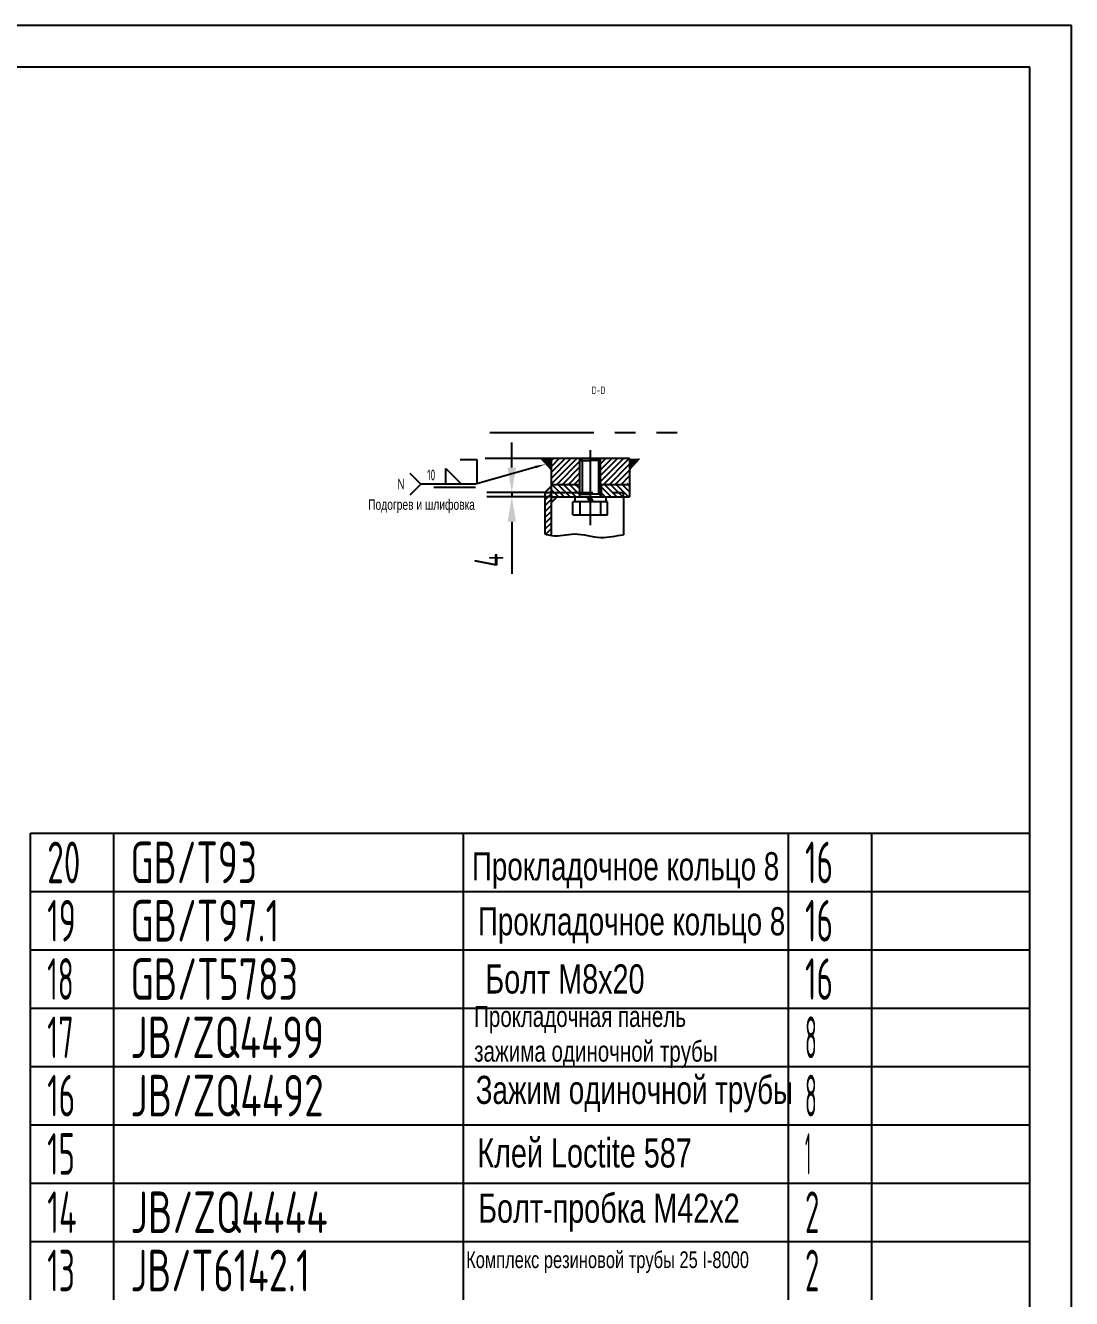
# Model space of a CAD drawing. Header units: millimetres. Extents: x 0 to 16800, y 0 to 11880.
# Drawn here: x 11775 to 16800, y 5766 to 11880 of the extents above; entities that cross this region are included whole.
import ezdxf
from ezdxf.enums import TextEntityAlignment as Align

# ---------------------------------------------------------------- set-up
doc = ezdxf.new("R2010")
doc.units = ezdxf.units.MM
doc.header["$LTSCALE"] = 400
for name, pattern in [('F', [0.75, 0.5, -0.25]), ('G', [2, 1.25, -0.25, 0.25, -0.25]), ('K', [2.5, 1.25, -0.25, 0.25, -0.25, 0.25, -0.25])]:
    doc.linetypes.add(name, pattern=pattern)
for name, color, linetype in [('01', 7, 'Continuous'), ('02', 1, 'Continuous'), ('02C', 3, 'Continuous'), ('04', 2, 'F'), ('05', 142, 'G'), ('07', 6, 'K'), ('08', 1, 'Continuous'), ('11', 3, 'Continuous'), ('13', 3, 'Continuous')]:
    doc.layers.add(name, color=color, linetype=linetype)
doc.styles.get("Standard").update_dxf_attribs({"font": 'isocp', "width": 0.707, "bigfont": 'intecad.shx'})
doc.dimstyles.new('INTE', dxfattribs={"dimscale": 40, "dimtxt": 3.5, "dimasz": 3, "dimexe": 3, "dimexo": 0, "dimgap": 1, "dimtad": 1, "dimdec": 0, "dimdsep": 46, "dimtxsty": 'Standard', "dimcen": 0, "dimclrd": 1, "dimclre": 1, "dimclrt": 3, "dimaunit": 1, "dimadec": 0, "dimazin": 0, "dimtfac": 1, "dimtdec": 0, "dimtmove": 0, "dimatfit": 0, "dimfxl": 1, "dimarcsym": 0})

# ---------------------------------------------------------------- blocks, each defined once
blk = doc.blocks.new('*D2')
at = {"layer": '08', "color": 1, "lineweight": -2}
for p, q in [((14111.5, 9756.9), (14111.5, 9876.9)), ((14270.2, 9636.9), (13991.5, 9636.9)), ((14300, 9616.4), (13991.5, 9616.4)), ((14111.5, 9636.9), (14111.5, 9616.4)), ((14111.5, 9496.4), (14111.5, 9246.9))]:
    blk.add_line(p, q, dxfattribs=at)
at = {"layer": '08', "color": 1}
for points in [[(14091.5, 9756.9), (14131.5, 9756.9), (14111.5, 9636.9)], [(14091.5, 9496.4), (14131.5, 9496.4), (14111.5, 9616.4)]]:
    blk.add_solid(points, dxfattribs=at)
at = {"layer": 'Defpoints', "color": 0}
for p in [(14111.5, 9616.4), (14270.2, 9636.9), (14300, 9616.4)]:
    blk.add_point(p, dxfattribs=at)
at = {"layer": '08', "color": 3, "insert": (14001.5, 9311.7), "char_height": 140, "attachment_point": 5, "rotation": 90}
blk.add_mtext('4', dxfattribs=at)
blk = doc.blocks.new('*U58', base_point=(10410.5, 3280.6))
at = {"layer": '01'}
blk.add_lwpolyline([(9929, 3259.6), (10004, 3184.6), (9929, 3184.6)], close=True, dxfattribs=at)
at = {"layer": '02'}
for points in [[(10360, 3266.3), (10071.5, 3184.6), (9809, 3184.6)], [(9755.9, 3237.6), (9809, 3184.6), (9755.9, 3131.6)]]:
    blk.add_lwpolyline(points, dxfattribs=at)
blk.add_lwpolyline([(10410.5, 3280.6, 0, 12, 0), (10360, 3266.3, 12, 12, 0)], format="xyseb", dxfattribs=at)
at = {"layer": '04'}
blk.add_line((10071.5, 3168.9), (9809, 3168.9), dxfattribs=at)
at = {"layer": '13', "width": 0.707}
blk.add_text('10', height=52.5, dxfattribs=at).set_placement((9839, 3201.9))
at = {"layer": '13', "width": 1.010989}
blk.add_text('N', height=52.5, dxfattribs=at).set_placement((9696.5, 3158.4), (9731, 3158.4), align=Align.FIT)
blk = doc.blocks.new('*U87')
at = {"layer": '01'}
for points in [[(415, 292), (25, 292)], [(415, 5), (415, 292)]]:
    blk.add_lwpolyline(points, dxfattribs=at)
at = {"layer": '02'}
for points in [[(420, 297), (0, 297)], [(420, 0), (420, 297)]]:
    blk.add_lwpolyline(points, dxfattribs=at)
blk = doc.blocks.new('*U102')
at = {"layer": '01'}
for p, q in [((0, -280), (0, 0)), ((4800, -280), (4800, 0))]:
    blk.add_line(p, q, dxfattribs=at)
at = {"layer": '02'}
for p, q in [((0, 0), (400, 0)), ((400, -280), (400, 0)), ((400, 0), (2080, 0)), ((2080, -280), (2080, 0)), ((2080, 0), (3640, 0)), ((3640, -280), (3640, 0)), ((3640, 0), (4040, 0)), ((4040, -280), (4040, 0)), ((4040, 0), (4800, 0))]:
    blk.add_line(p, q, dxfattribs=at)
blk = doc.blocks.new('*U103')
at = {"layer": '01'}
for p, q in [((0, -280), (0, 0)), ((4800, -280), (4800, 0))]:
    blk.add_line(p, q, dxfattribs=at)
at = {"layer": '02'}
for p, q in [((0, 0), (400, 0)), ((400, -280), (400, 0)), ((400, 0), (2080, 0)), ((2080, -280), (2080, 0)), ((2080, 0), (3640, 0)), ((3640, -280), (3640, 0)), ((3640, 0), (4040, 0)), ((4040, -280), (4040, 0)), ((4040, 0), (4800, 0))]:
    blk.add_line(p, q, dxfattribs=at)
blk = doc.blocks.new('*U104')
at = {"layer": '01'}
for p, q in [((0, -280), (0, 0)), ((4800, -280), (4800, 0))]:
    blk.add_line(p, q, dxfattribs=at)
at = {"layer": '02'}
for p, q in [((0, 0), (400, 0)), ((400, -280), (400, 0)), ((400, 0), (2080, 0)), ((2080, -280), (2080, 0)), ((2080, 0), (3640, 0)), ((3640, -280), (3640, 0)), ((3640, 0), (4040, 0)), ((4040, -280), (4040, 0)), ((4040, 0), (4800, 0))]:
    blk.add_line(p, q, dxfattribs=at)
blk = doc.blocks.new('*U105')
at = {"layer": '01'}
for p, q in [((0, -280), (0, 0)), ((4800, -280), (4800, 0))]:
    blk.add_line(p, q, dxfattribs=at)
at = {"layer": '02'}
for p, q in [((0, 0), (400, 0)), ((400, -280), (400, 0)), ((400, 0), (2080, 0)), ((2080, -280), (2080, 0)), ((2080, 0), (3640, 0)), ((3640, -280), (3640, 0)), ((3640, 0), (4040, 0)), ((4040, -280), (4040, 0)), ((4040, 0), (4800, 0))]:
    blk.add_line(p, q, dxfattribs=at)
blk = doc.blocks.new('*U106')
at = {"layer": '01'}
for p, q in [((0, -280), (0, 0)), ((4800, -280), (4800, 0))]:
    blk.add_line(p, q, dxfattribs=at)
at = {"layer": '02'}
for p, q in [((0, 0), (400, 0)), ((400, -280), (400, 0)), ((400, 0), (2080, 0)), ((2080, -280), (2080, 0)), ((2080, 0), (3640, 0)), ((3640, -280), (3640, 0)), ((3640, 0), (4040, 0)), ((4040, -280), (4040, 0)), ((4040, 0), (4800, 0))]:
    blk.add_line(p, q, dxfattribs=at)
blk = doc.blocks.new('*U107')
at = {"layer": '01'}
for p, q in [((0, -280), (0, 0)), ((4800, -280), (4800, 0))]:
    blk.add_line(p, q, dxfattribs=at)
at = {"layer": '02'}
for p, q in [((0, 0), (400, 0)), ((400, -280), (400, 0)), ((400, 0), (2080, 0)), ((2080, -280), (2080, 0)), ((2080, 0), (3640, 0)), ((3640, -280), (3640, 0)), ((3640, 0), (4040, 0)), ((4040, -280), (4040, 0)), ((4040, 0), (4800, 0))]:
    blk.add_line(p, q, dxfattribs=at)
blk = doc.blocks.new('*U108')
at = {"layer": '01'}
for p, q in [((0, -280), (0, 0)), ((4800, -280), (4800, 0))]:
    blk.add_line(p, q, dxfattribs=at)
at = {"layer": '02'}
for p, q in [((0, 0), (400, 0)), ((400, -280), (400, 0)), ((400, 0), (2080, 0)), ((2080, -280), (2080, 0)), ((2080, 0), (3640, 0)), ((3640, -280), (3640, 0)), ((3640, 0), (4040, 0)), ((4040, -280), (4040, 0)), ((4040, 0), (4800, 0))]:
    blk.add_line(p, q, dxfattribs=at)
blk = doc.blocks.new('*U109')
at = {"layer": '01'}
for p, q in [((0, -280), (0, 0)), ((0, 0), (400, 0)), ((400, 0), (2080, 0)), ((2080, 0), (3640, 0)), ((3640, 0), (4040, 0)), ((4040, 0), (4800, 0)), ((4800, -280), (4800, 0))]:
    blk.add_line(p, q, dxfattribs=at)
at = {"layer": '02'}
for p, q in [((400, -280), (400, 0)), ((2080, -280), (2080, 0)), ((3640, -280), (3640, 0)), ((4040, -280), (4040, 0))]:
    blk.add_line(p, q, dxfattribs=at)

msp = doc.modelspace()

# ---------------------------------------------------------------- hatches: boundary and pattern name
h = msp.add_hatch(color=256)
h.paths.add_polyline_path([(14300, 9666.7), (14270.2, 9636.9), (14300, 9636.9)])
h.paths.add_polyline_path([(14329.8, 9616.4), (14300, 9616.4), (14300, 9586.7)])
at = {"layer": '01'}
for points in [[(14251.9, 9799.9), (14300, 9746.7), (14300, 9799.9)], [(14677, 9799.9), (14725, 9799.9), (14677, 9746.7)]]:
    msp.add_hatch(color=256, dxfattribs=at).paths.add_polyline_path(points)
at = {"layer": '02'}
h = msp.add_hatch(dxfattribs=at)
h.set_pattern_fill('_USER', color=256, scale=19.84, angle=45, style=0, pattern_type=0)
h.set_pattern_definition([(45, (9522.901, 7116.025), (-14.029, 14.029), [])])
h.paths.add_polyline_path([(14665.9, 9675.9), (14677, 9692.2), (14677, 9799.9), (14538.1, 9799.9), (14538.1, 9790), (14538.1, 9675.9)])
h.paths.add_polyline_path([(14438.9, 9790), (14438.9, 9799.9), (14300, 9799.9), (14300, 9675.9), (14438.9, 9675.9)])
h.paths.add_polyline_path([(14438.9, 9799.9), (14438.9, 9790), (14448.8, 9790), (14448.8, 9799.9)])
h.paths.add_polyline_path([(14538.1, 9790), (14538.1, 9799.9), (14528.2, 9799.9), (14528.2, 9790)])
h = msp.add_hatch(dxfattribs=at)
h.set_pattern_fill('_USER', color=256, scale=19.84, angle=135, style=0, pattern_type=0)
h.set_pattern_definition([(135, (9232.251, 7116.025), (-14.029, -14.029), [])])
h.paths.add_polyline_path([(14436.4, 9636.9), (14436.4, 9675.9), (14300, 9675.9), (14300, 9636.9)])
h.paths.add_polyline_path([(14300, 9636.9), (14300, 9616.4), (14436.4, 9616.4), (14436.4, 9636.9)])
h.paths.add_polyline_path([(14540.6, 9675.9), (14540.6, 9636.9), (14647.2, 9636.9), (14647.2, 9616.4), (14677, 9616.4), (14677, 9675.9)])
h.paths.add_polyline_path([(14540.6, 9636.9), (14540.6, 9616.4), (14647.2, 9616.4), (14647.2, 9636.9)], flags=17)
h = msp.add_hatch(dxfattribs=at)
h.set_pattern_fill('_USER', color=256, scale=19.84, angle=45, style=0, pattern_type=0)
h.set_pattern_definition([(45, (9232.251, 7116.025), (-14.029, 14.029), [])])
edge = h.paths.add_edge_path()
edge.add_line((14300, 9636.9), (14270.2, 9636.9))
edge.add_line((14270.2, 9636.9), (14270.2, 9437.9))
edge.add_spline(control_points=[(14270.2, 9437.9), (14280.2, 9435.2), (14290, 9432.4), (14300, 9430.8)], knot_values=[8.802166, 8.802166, 8.802166, 8.802166, 14.952454, 14.952454, 14.952454, 14.952454], degree=3, periodic=0)
edge.add_line((14300, 9430.8), (14300, 9636.9))

# ---------------------------------------------------------------- linework, layer by layer
for p, q in [((14677, 9799.9), (14300, 9799.9)), ((14300, 9799.9), (14300, 9675.9)), ((14448.8, 9790), (14448.8, 9799.9)), ((14528.2, 9790), (14528.2, 9799.9)), ((14677, 9799.9), (14677, 9675.9)), ((14270.2, 9636.9), (14300, 9666.7)), ((14300, 9675.9), (14300, 9430.8)), ((14300, 9675.9), (14438.9, 9675.9)), ((14436.4, 9675.9), (14436.4, 9616.4)), ((14538.1, 9675.9), (14677, 9675.9)), ((14540.6, 9675.9), (14540.6, 9616.4)), ((14677, 9675.9), (14677, 9616.4)), ((14270.2, 9636.9), (14300, 9636.9)), ((14270.2, 9636.9), (14270.2, 9437.9)), ((14300, 9616.4), (14677, 9616.4)), ((14329.8, 9616.4), (14300, 9586.7)), ((14647.2, 9616.4), (14647.2, 9433.9))]:
    msp.add_line(p, q)
at = {"layer": '01'}
for p, q in [((13944.9, 9793.2), (13864.1, 9793.2)), ((13944.9, 9679.6), (13944.9, 9793.2)), ((14300, 9746.7), (14251.9, 9799.9)), ((14438.9, 9616.4), (14438.9, 9790)), ((14438.9, 9790), (14488.5, 9790)), ((14538.1, 9790), (14488.5, 9790)), ((14538.1, 9616.4), (14538.1, 9790)), ((14677, 9746.7), (14725, 9799.9)), ((14413.6, 9616.4), (14413.6, 9591.6)), ((14438.9, 9628.8), (14488.5, 9628.8)), ((14488.5, 9591.6), (14474.2, 9616.4)), ((14538.1, 9628.8), (14488.5, 9628.8)), ((14488.5, 9616.4), (14502.8, 9591.6)), ((14563.4, 9616.4), (14563.4, 9591.6)), ((14405.3, 9529.6), (14405.3, 9591.6)), ((14571.6, 9591.6), (14405.3, 9591.6)), ((14438.9, 9591.6), (14438.9, 9529.6)), ((14538.1, 9591.6), (14538.1, 9529.6)), ((14571.6, 9529.6), (14571.6, 9591.6)), ((14405.3, 9529.6), (14571.6, 9529.6))]:
    msp.add_line(p, q, dxfattribs=at)
at = {"layer": '02'}
for p, q in [((14438.9, 9790), (14438.9, 9799.9)), ((14448.8, 9790), (14448.8, 9628.8)), ((14528.2, 9790), (14528.2, 9628.8)), ((14538.1, 9790), (14538.1, 9799.9))]:
    msp.add_line(p, q, dxfattribs=at)
at = {"layer": '02C'}
msp.add_open_spline([(14270.2, 9437.9), (14281.5, 9434.8), (14327.8, 9421.7), (14419.2, 9451.7), (14532.7, 9408.8), (14611.1, 9429.3), (14647.2, 9433.9)], degree=3, knots=[8.802166, 8.802166, 8.802166, 8.802166, 15.761555, 37.609044, 63.489859, 85.401726, 85.401726, 85.401726, 85.401726], dxfattribs=at)
at = {"layer": '04'}
for p in [(14300, 9636.9), (14647.2, 9616.4)]:
    msp.add_line(p, (14647.2, 9636.9), dxfattribs=at)
at = {"layer": '05'}
msp.add_line((14488.5, 9839.6), (14488.5, 9480), dxfattribs=at)
at = {"layer": '07'}
for p, q in [((14005.8, 9924.8), (15001.9, 9924.8)), ((14300, 9799.9), (13983.8, 9799.9))]:
    msp.add_line(p, q, dxfattribs=at)

# ---------------------------------------------------------------- block references
at = {"layer": '01', "xscale": 40, "yscale": 40, "zscale": 40}
msp.add_blockref('*U87', (0, 0), dxfattribs=at)
at = {"layer": '01'}
for name, p in [('*U58', (14276, 9773.3)), ('*U109', (11800, 8000)), ('*U108', (11800, 7720)), ('*U107', (11800, 7440)), ('*U106', (11800, 7160)), ('*U105', (11800, 6880)), ('*U104', (11800, 6600)), ('*U103', (11800, 6320)), ('*U102', (11800, 6040))]:
    msp.add_blockref(name, p, dxfattribs=at)

# ---------------------------------------------------------------- texts
at = {"layer": '01', "attachment_point": 1}
for s, insert, char_height in [('{\\fArial|b0|i0|c204|p34;\\C3;Подогрев и шлифовка}', (13421.3, 9603.8), 50), ('{\\fArial|b0|i0|c204|p34;\\C3;Прокладочное кольцо 8}', (13919.9, 7909.3), 135), ('{\\fArial|b0|i0|c204|p34;\\C3;Прокладочное кольцо 8}', (13948.7, 7645), 135), ('{\\fArial|b0|i0|c204|p34;\\C3;Болт М8х20}', (13984.3, 7370.5), 140), ('{\\fArial|b0|i0|c204|p34;\\C3;Прокладочная панель \\Pзажима одиночной трубы}', (13930.5, 7170), 100), ('{\\fArial|b0|i0|c204|p34;\\C3;Зажим одиночной трубы}', (13938.2, 6835.2), 135), ('{\\fArial|b0|i0|c204|p34;\\C3;Клей \\fArial|b0|i0|c0|p34;Loctite 587}', (13945.9, 6534.9), 140), ('{\\fArial|b0|i0|c204|p34;\\C3;Болт-пробка М42х2}', (13949.8, 6269.5), 140), ('{\\fArial|b0|i0|c204|p34;\\C3;Комплекс резиновой трубы 25 \\fArial|b0|i0|c0|p34;I\\fArial|b0|i0|c204|p34;-8000}', (13892.3, 5992), 80)]:
    msp.add_mtext(s, dxfattribs=dict(at, insert=insert, char_height=char_height))
at = {"layer": '11'}
for s, width, p, p2 in [('20', 0.636567, (11880, 7760), (12039.2, 7760)), ('GB/T93', 0.691199, (12280, 7760), (12887.6, 7760)), ('16', 0.610556, (15520, 7760), (15654.3, 7760)), ('19', 0.612447, (11880, 7480), (12017.4, 7480)), ('GB/T97.1', 0.693525, (12280, 7480), (12994.8, 7480)), ('16', 0.610556, (15520, 7480), (15654.3, 7480)), ('18', 0.606, (11880, 7200), (12007.3, 7200)), ('GB/T5783', 0.695009, (12280, 7200), (13085, 7200)), ('16', 0.610556, (15520, 7200), (15654.3, 7200)), ('17', 0.606, (11880, 6920), (12007.3, 6920)), ('JB/ZQ4499', 0.691231, (12280, 6920), (13209.7, 6920)), ('8', 0.514182, (15520, 6920), (15576.6, 6920)), ('16', 0.610556, (11880, 6640), (12014.3, 6640)), ('JB/ZQ4492', 0.691204, (12280, 6640), (13208.1, 6640)), ('8', 0.514182, (15520, 6640), (15576.6, 6640)), ('15', 0.609833, (11880, 6360), (12013.1, 6360)), ('1', 0.404, (15520, 6360), (15548.3, 6360)), ('14', 0.614783, (11880, 6080), (12021.4, 6080)), ('JB/ZQ4444', 0.691518, (12280, 6080), (13227.4, 6080)), ('2', 0.562593, (15520, 6080), (15588.6, 6080)), ('13', 0.609833, (11880, 5800), (12013.1, 5800)), ('JB/T6142.1', 0.690032, (12280, 5800), (13142.5, 5800)), ('2', 0.562593, (15520, 5800), (15588.6, 5800))]:
    msp.add_text(s, height=200, dxfattribs=dict(at, width=width)).set_placement(p, p2, align=Align.FIT)
at = {"layer": '11', "color": 3, "linetype": 'Continuous', "insert": (14494.1, 10145.6), "char_height": 35, "width": 173.571, "attachment_point": 1}
msp.add_mtext('D-D', dxfattribs=at)

# ---------------------------------------------------------------- dimensions: what is measured, and where the dimension line sits
at = {"layer": '08'}
dim = msp.add_linear_dim(base=(14111.5, 9616.4), p1=(14270.2, 9636.9), p2=(14300, 9616.4), angle=90, text='4', dimstyle='INTE', dxfattribs=at)
dim.commit()
dim.dimension.update_dxf_attribs({"geometry": '*D2', "text_midpoint": (14001.5, 9311.7)})

doc.saveas('drawing.dxf')
